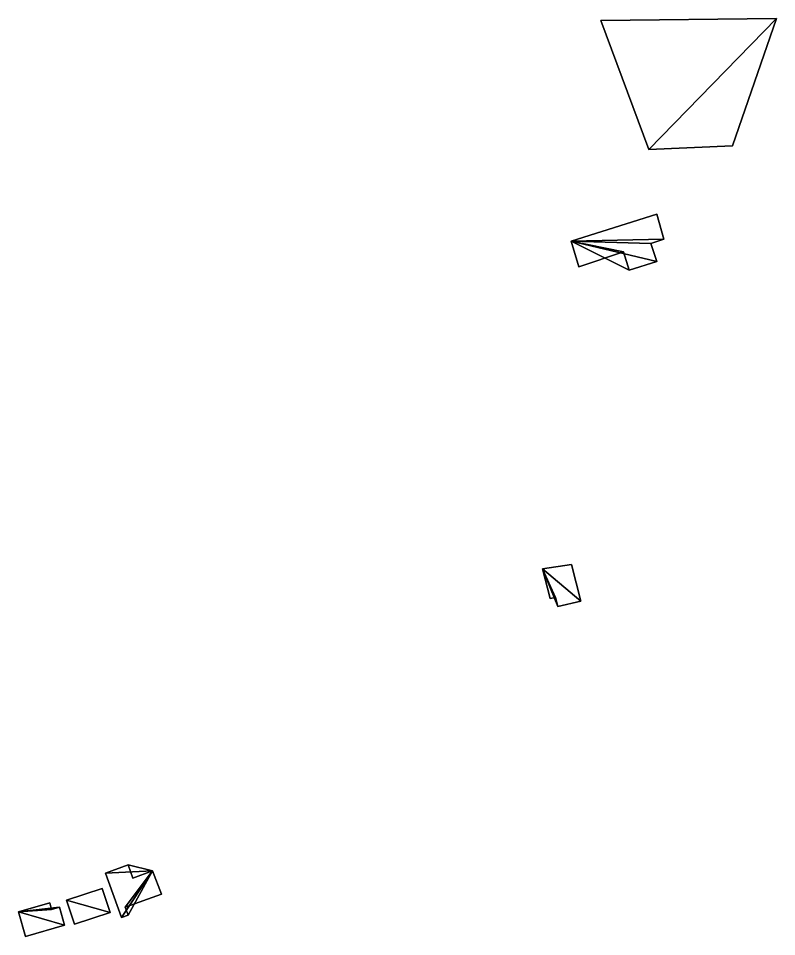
# Model space of a CAD drawing. Header units: metres. Extents: x -3947 to 4280, y -3529 to 2326.
# Drawn here: x -382.8 to -81.3, y -3158.3 to -2793.2 of the extents above; entities that cross this region are included whole.
import ezdxf

# ---------------------------------------------------------------- set-up
doc = ezdxf.new("R2010")
doc.units = ezdxf.units.M

msp = doc.modelspace()

# ---------------------------------------------------------------- linework, layer by layer
at = {"layer": 'MUROS'}
for points in [[(-81.3, -2793.2), (-151.2, -2794.1), (-151.2, -2794.1, 5), (-81.3, -2793.2, 5)], [(-151.2, -2794.1), (-132.1, -2845.4), (-132.1, -2845.4, 5), (-151.2, -2794.1, 5)], [(-98.9, -2843.9), (-81.3, -2793.2), (-81.3, -2793.2, 5), (-98.9, -2843.9, 5)], [(-132.1, -2845.4), (-98.9, -2843.9), (-98.9, -2843.9, 5), (-132.1, -2845.4, 5)], [(-163, -2881.8), (-128.9, -2871.1), (-128.9, -2871.1, 12), (-163, -2881.8, 12)], [(-128.9, -2871.1), (-126.1, -2881), (-126.1, -2881, 12), (-128.9, -2871.1, 12)], [(-160, -2892), (-163, -2881.8), (-163, -2881.8, 12), (-160, -2892, 12)], [(-126.1, -2881), (-131.3, -2882.7), (-131.3, -2882.7, 12), (-126.1, -2881, 12)], [(-131.3, -2882.7), (-129, -2889.9), (-129, -2889.9, 12), (-131.3, -2882.7, 12)], [(-142.2, -2886), (-160, -2892), (-160, -2892, 12), (-142.2, -2886, 12)], [(-139.9, -2893.3), (-142.2, -2886), (-142.2, -2886, 12), (-139.9, -2893.3, 12)], [(-129, -2889.9), (-139.9, -2893.3), (-139.9, -2893.3, 12), (-129, -2889.9, 12)], [(-174.4, -3012.1), (-162.8, -3010.4), (-162.8, -3010.4, 5), (-174.4, -3012.1, 5)], [(-162.8, -3010.4), (-159.1, -3024.9), (-159.1, -3024.9, 5), (-162.8, -3010.4, 5)], [(-171.4, -3023.9), (-174.4, -3012.1), (-174.4, -3012.1, 5), (-171.4, -3023.9, 5)], [(-169.2, -3023.4), (-171.4, -3023.9), (-171.4, -3023.9, 5), (-169.2, -3023.4, 5)], [(-168.3, -3027.1), (-169.2, -3023.4), (-169.2, -3023.4, 5), (-168.3, -3027.1, 5)], [(-159.1, -3024.9), (-168.3, -3027.1), (-168.3, -3027.1, 5), (-159.1, -3024.9, 5)], [(-348.2, -3133.1), (-339.2, -3129.8), (-339.2, -3129.8, 5), (-348.2, -3133.1, 5)], [(-339.2, -3129.8), (-337.3, -3135), (-337.3, -3135, 5), (-339.2, -3129.8, 5)], [(-337.3, -3135), (-329.4, -3132.1), (-329.4, -3132.1, 5), (-337.3, -3135, 5)], [(-329.4, -3132.1), (-325.9, -3141.4), (-325.9, -3141.4, 5), (-329.4, -3132.1, 5)], [(-341.8, -3150.7), (-348.2, -3133.1), (-348.2, -3133.1, 5), (-341.8, -3150.7, 5)], [(-363.7, -3143.8), (-349.5, -3139.1), (-349.5, -3139.1, 5), (-363.7, -3143.8, 5)], [(-349.5, -3139.1), (-346.3, -3148.7), (-346.3, -3148.7, 5), (-349.5, -3139.1, 5)], [(-325.9, -3141.4), (-340.3, -3146.6), (-340.3, -3146.6, 5), (-325.9, -3141.4, 5)], [(-382.8, -3148.5), (-370.3, -3144.9), (-370.3, -3144.9, 4.5), (-382.8, -3148.5, 4.5)], [(-370.3, -3144.9), (-369.6, -3147.5), (-369.6, -3147.5, 4.5), (-370.3, -3144.9, 4.5)], [(-369.6, -3147.5), (-366.5, -3146.6), (-366.5, -3146.6, 4.5), (-369.6, -3147.5, 4.5)], [(-366.5, -3146.6), (-364.4, -3153.7), (-364.4, -3153.7, 4.5), (-366.5, -3146.6, 4.5)], [(-360.5, -3153.4), (-363.7, -3143.8), (-363.7, -3143.8, 5), (-360.5, -3153.4, 5)], [(-340.3, -3146.6), (-339.1, -3149.7), (-339.1, -3149.7, 5), (-340.3, -3146.6, 5)], [(-379.9, -3158.3), (-382.8, -3148.5), (-382.8, -3148.5, 4.5), (-379.9, -3158.3, 4.5)], [(-346.3, -3148.7), (-360.5, -3153.4), (-360.5, -3153.4, 5), (-346.3, -3148.7, 5)], [(-339.1, -3149.7), (-341.8, -3150.7), (-341.8, -3150.7, 5), (-339.1, -3149.7, 5)], [(-364.4, -3153.7), (-379.9, -3158.3), (-379.9, -3158.3, 4.5), (-364.4, -3153.7, 4.5)]]:
    msp.add_3dface(points, dxfattribs=at)
at = {"layer": 'TECHOS'}
for points in [[(-132.1, -2845.4, 5), (-81.3, -2793.2, 5), (-151.2, -2794.1, 5)], [(-132.1, -2845.4, 5), (-98.9, -2843.9, 5), (-81.3, -2793.2, 5)], [(-163, -2881.8, 12), (-128.9, -2871.1, 12), (-126.1, -2881, 12)], [(-163, -2881.8, 12), (-126.1, -2881, 12), (-131.3, -2882.7, 12)], [(-163, -2881.8, 12), (-131.3, -2882.7, 12), (-129, -2889.9, 12)], [(-163, -2881.8, 12), (-129, -2889.9, 12), (-139.9, -2893.3, 12)], [(-163, -2881.8, 12), (-139.9, -2893.3, 12), (-142.2, -2886, 12)], [(-163, -2881.8, 12), (-142.2, -2886, 12), (-160, -2892, 12)], [(-174.4, -3012.1, 5), (-162.8, -3010.4, 5), (-159.1, -3024.9, 5)], [(-174.4, -3012.1, 5), (-159.1, -3024.9, 5), (-168.3, -3027.1, 5)], [(-174.4, -3012.1, 5), (-168.3, -3027.1, 5), (-169.2, -3023.4, 5)], [(-174.4, -3012.1, 5), (-169.2, -3023.4, 5), (-171.4, -3023.9, 5)], [(-329.4, -3132.1, 5), (-348.2, -3133.1, 5), (-339.2, -3129.8, 5)], [(-329.4, -3132.1, 5), (-341.8, -3150.7, 5), (-348.2, -3133.1, 5)], [(-329.4, -3132.1, 5), (-339.1, -3149.7, 5), (-341.8, -3150.7, 5)], [(-329.4, -3132.1, 5), (-325.9, -3141.4, 5), (-340.3, -3146.6, 5)], [(-329.4, -3132.1, 5), (-340.3, -3146.6, 5), (-339.1, -3149.7, 5)], [(-329.4, -3132.1, 5), (-339.2, -3129.8, 5), (-337.3, -3135, 5)], [(-363.7, -3143.8, 5), (-349.5, -3139.1, 5), (-346.3, -3148.7, 5)], [(-382.8, -3148.5, 4.5), (-370.3, -3144.9, 4.5), (-369.6, -3147.5, 4.5)], [(-382.8, -3148.5, 4.5), (-369.6, -3147.5, 4.5), (-366.5, -3146.6, 4.5)], [(-382.8, -3148.5, 4.5), (-366.5, -3146.6, 4.5), (-364.4, -3153.7, 4.5)], [(-363.7, -3143.8, 5), (-346.3, -3148.7, 5), (-360.5, -3153.4, 5)], [(-382.8, -3148.5, 4.5), (-364.4, -3153.7, 4.5), (-379.9, -3158.3, 4.5)]]:
    msp.add_3dface(points, dxfattribs=at)

doc.saveas('drawing.dxf')
